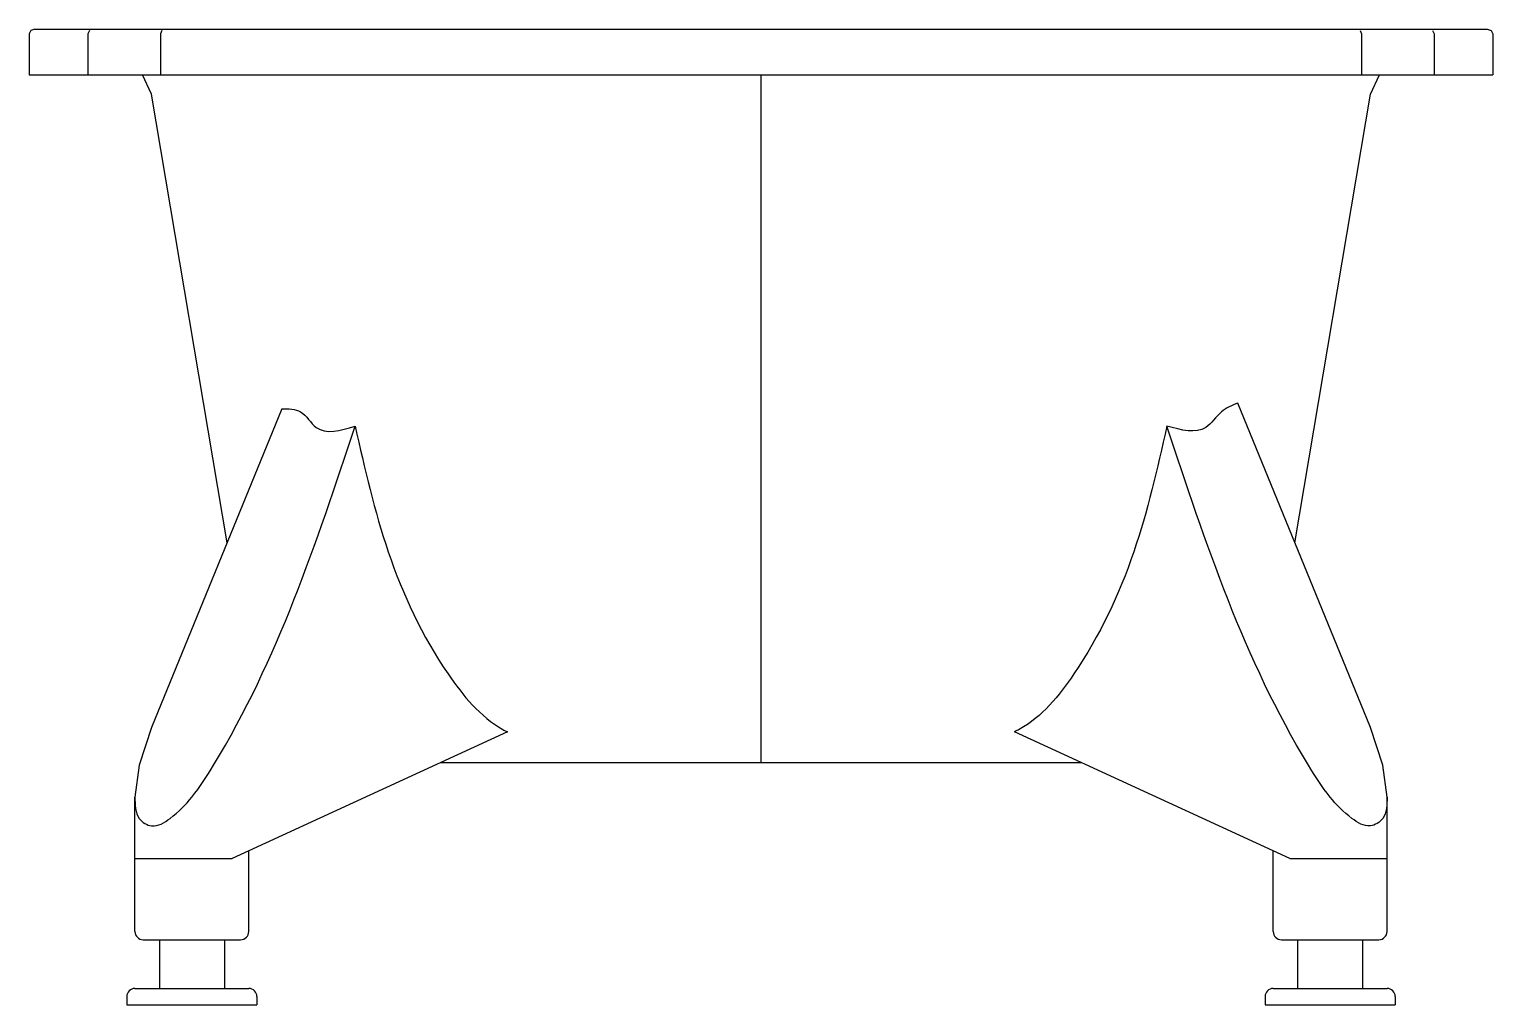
# Model space of a CAD drawing. Header units: millimetres. Extents: x -100 to 800, y 0 to 600.
import ezdxf

# ---------------------------------------------------------------- set-up
doc = ezdxf.new("R2010")
doc.units = ezdxf.units.MM
doc.layers.add('ceco.net 373', color=7, linetype='Continuous')

msp = doc.modelspace()

# ---------------------------------------------------------------- linework, layer by layer
at = {"layer": 'ceco.net 373', "linetype": 'Continuous'}
for p, q in [((-99.01, 599.18), (-100, 597.19)), ((-100, 597.19), (-100, 571.94)), ((-96.61, 600), (-99.01, 599.18)), ((-96.61, 600), (796.61, 600)), ((-63, 599.18), (-63.94, 597.19)), ((-63.94, 597.19), (-63.94, 571.94)), ((-18.53, 599.18), (-19.35, 597.19)), ((-19.35, 597.19), (-19.35, 571.94)), ((718.53, 599.18), (719.35, 597.19)), ((719.35, 597.19), (719.35, 571.94)), ((763, 599.18), (763.94, 597.19)), ((763.94, 597.19), (763.94, 571.94)), ((796.61, 600), (799.01, 599.18)), ((799.01, 599.18), (800, 597.19)), ((800, 597.19), (800, 571.94)), ((-100, 571.94), (800, 571.94)), ((-24.77, 560.04), (-30.27, 571.94)), ((350, 149), (350, 571.94)), ((724.77, 560.04), (730.27, 571.94)), ((21.61, 284.17), (-24.77, 560.04)), ((678.39, 284.17), (724.77, 560.04)), ((724.75, 170.62), (643.31, 370.1)), ((55.27, 366.63), (-24.75, 170.62)), ((-24.75, 170.62), (-32.34, 147.42)), ((194.07, 167.8), (24.75, 90)), ((675.25, 90), (505.85, 167.84)), ((732.34, 147.42), (724.75, 170.62)), ((-32.34, 147.42), (-35, 127.76)), ((153.15, 149), (546.85, 149)), ((735, 127.76), (732.34, 147.42)), ((-35, 45), (-35, 127.76)), ((735, 45), (735, 127.76)), ((24.79, 90.02), (24.75, 90)), ((35, 45), (35, 94.71)), ((665, 45), (665, 94.71)), ((-35, 90), (24.75, 90)), ((675.25, 90), (735, 90)), ((-30, 40), (30, 40)), ((-20, 40), (-20, 10)), ((20, 40), (20, 10)), ((670, 40), (730, 40)), ((680, 40), (680, 10)), ((720, 40), (720, 10)), ((-35, 10), (35, 10)), ((665, 10), (735, 10)), ((-40, 5), (-40, 0)), ((-40, 0), (40, 0)), ((40, 5), (40, 0)), ((660, 5), (660, 0)), ((740, 5), (740, 0))]:
    msp.add_line(p, q, dxfattribs=at)
at = {"layer": 'ceco.net 373'}
msp.add_line((660, 0), (740, 0), dxfattribs=at)
at = {"layer": 'ceco.net 373', "linetype": 'Continuous'}
for centre, start, end in [((-30, 45), 180, 270), ((30, 45), 270, 0), ((670, 45), 180, 270), ((730, 45), 270, 0), ((-35, 5), 90, 180), ((35, 5), 0, 90), ((665, 5), 90, 180), ((735, 5), 0, 90)]:
    msp.add_arc(centre, 5, start, end, dxfattribs=at)
at = {"layer": 'ceco.net 373'}
for points in [[(643.31, 370.1), (633.14, 364.68), (623.57, 355.09), (599.63, 355.85)], [(55.27, 366.63), (66.86, 364.68), (76.43, 355.09), (100.37, 355.85)], [(-35, 127.76), (-32.34, 114.61), (-24.75, 110), (-13.39, 114.61), (0, 127.76), (13.39, 147.42), (100.37, 355.85)], [(100.37, 355.85), (120.78, 278.49), (157.56, 203.5), (191.18, 169.37), (194.07, 167.8)], [(599.63, 355.85), (579.22, 278.49), (542.44, 203.5), (508.82, 169.37), (505.85, 167.84)], [(735, 127.76), (732.34, 114.61), (724.75, 110), (713.39, 114.61), (700, 127.76), (686.61, 147.42), (599.63, 355.85)]]:
    msp.add_spline(points, degree=3, dxfattribs=at)

doc.saveas('drawing.dxf')
